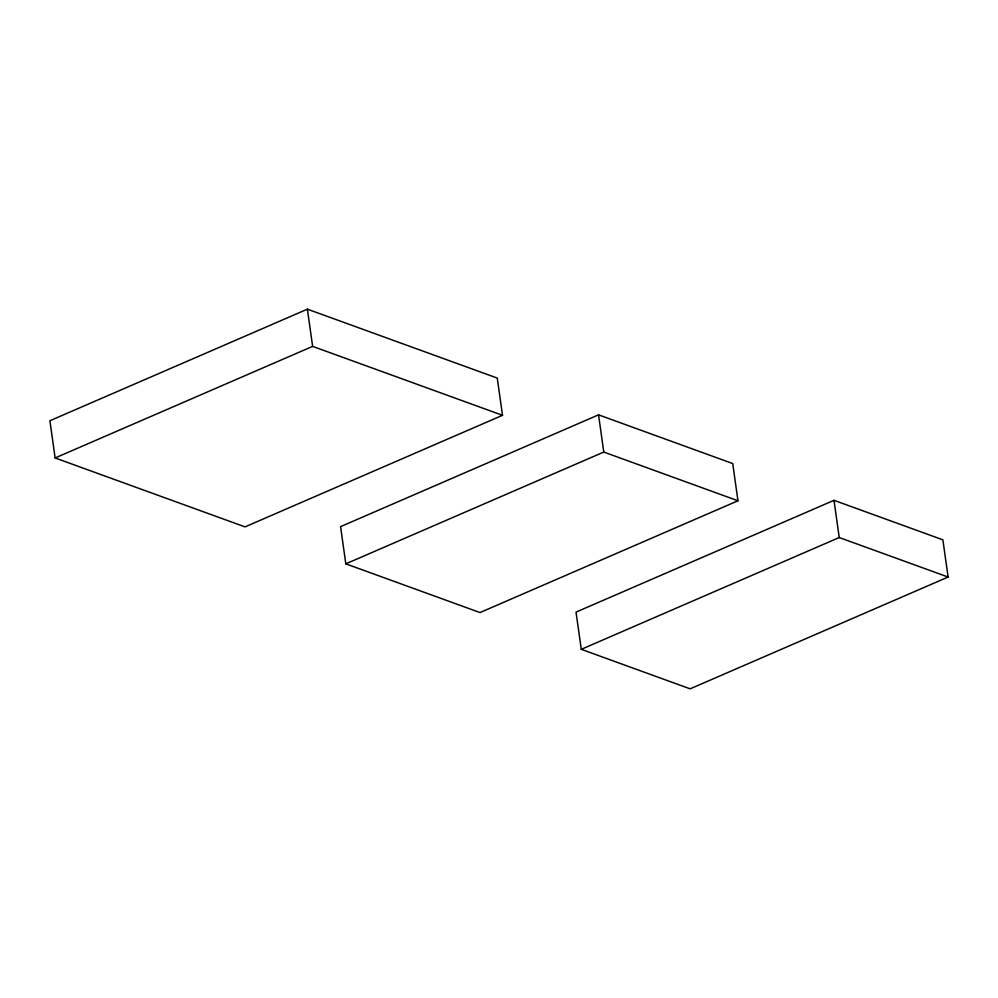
<?xml version="1.0" encoding="UTF-8"?>
<svg xmlns="http://www.w3.org/2000/svg" width="998" height="998" viewBox="0 0 998 998"><rect width="100%" height="100%" fill="white"/><g stroke="black" fill="none" stroke-linecap="round" stroke-linejoin="round"><path stroke-width="1.5" d="M307.396 309.168L49.9 420.744L55.127 457.957L245.021 526.882L502.505 415.305L497.278 378.092L307.396 309.168L312.623 346.381L502.505 415.305M55.127 457.957L312.623 346.381M598.551 414.844L340.58 526.632L345.807 563.845L480.001 612.56L737.959 500.771L732.732 463.559L598.551 414.844L603.778 452.057L737.959 500.771M345.807 563.845L603.778 452.057M834.004 500.322L576.033 612.111L581.273 649.324L690.142 688.832L948.1 577.044L942.873 539.831L834.004 500.322L839.231 537.535L948.1 577.044M581.273 649.324L839.231 537.535"/></g></svg>
